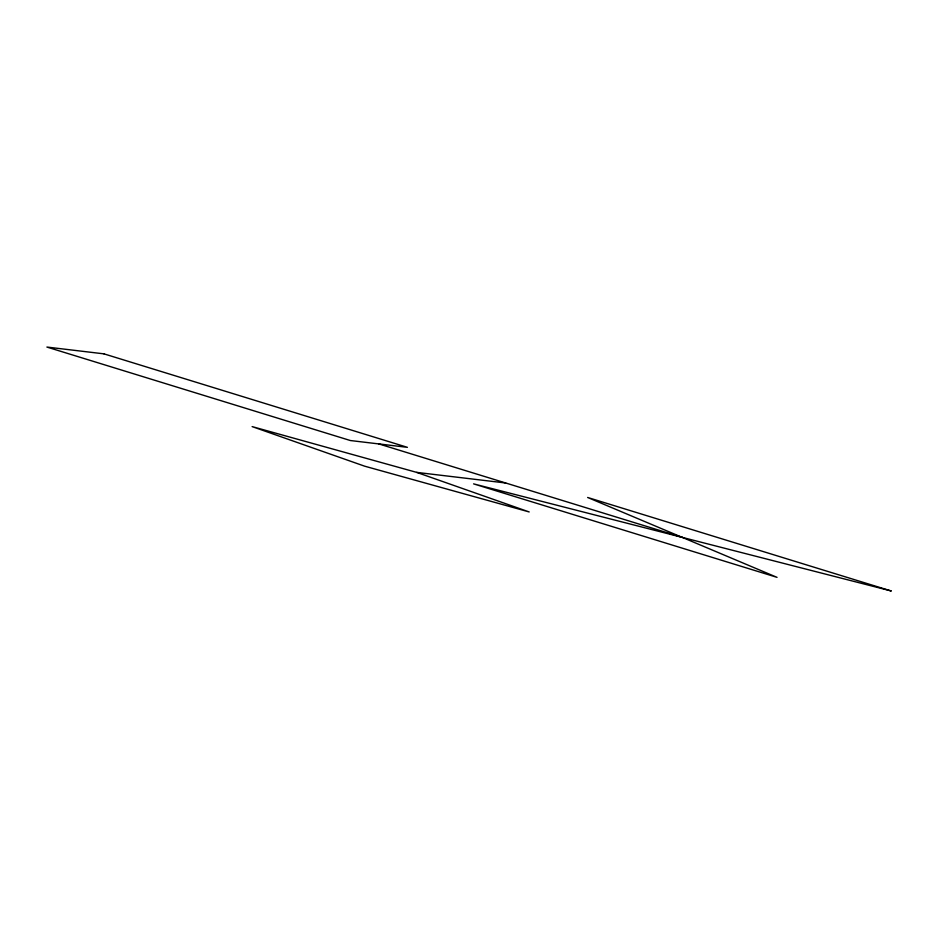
<?xml version="1.0" encoding="UTF-8"?>
<svg xmlns="http://www.w3.org/2000/svg" width="938" height="938" viewBox="0 0 938 938"><rect width="100%" height="100%" fill="white"/><g stroke="black" fill="none" stroke-linecap="round" stroke-linejoin="round"><path stroke-width="1.41" d="M416.707 472.389L529.196 511.949L364.636 466.174L252.134 426.602L416.707 472.389L505.688 482.988M378.882 443.932L682.336 537.404M103.93 353.849L46.9 347.06L350.366 440.532L407.397 447.332L103.93 353.849M891.1 590.94L473.584 483.867L777.039 577.351L587.634 497.468L891.1 590.94"/></g></svg>
